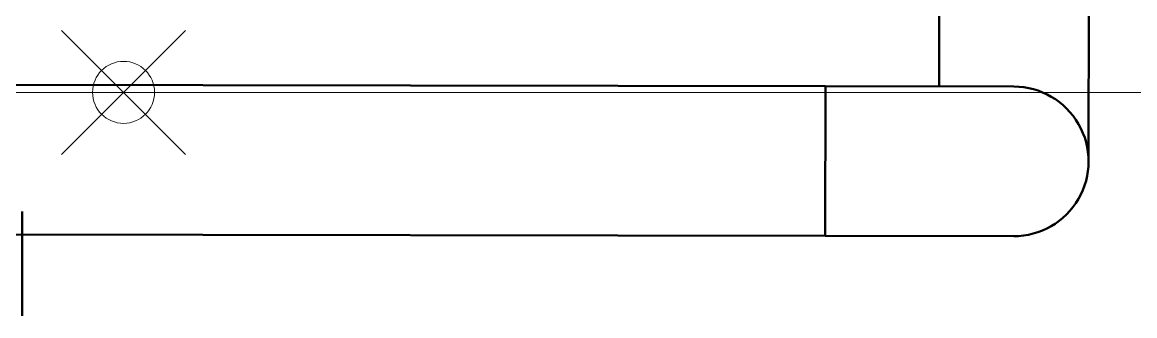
# Model space of a CAD drawing. Extents: x -3873 to 164127, y 7129 to 96529.
# Drawn here: x 50951.3 to 51399.9, y 58401.4 to 58519.7 of the extents above; entities that cross this region are included whole.
import ezdxf

# ---------------------------------------------------------------- set-up
doc = ezdxf.new("R2010")
doc.units = 0
doc.header["$PDMODE"] = 35
doc.header["$PDSIZE"] = 25
doc.layers.get('0').update_dxf_attribs({"linetype": 'CONTINUOUS'})
doc.layers.add('LAYOUT Kromeka', color=1, linetype='CONTINUOUS', lineweight=5)
doc.layers.add('Visible (ISO)', color=7, linetype='CONTINUOUS', lineweight=50)

# ---------------------------------------------------------------- blocks, each defined once
blk = doc.blocks.new('FP02-1500_Feet_deskinner')
at = {"layer": 'Visible (ISO)', "color": 0}
blk.add_line((290.35, 247.48), (290.35, 205.48), dxfattribs=at)
blk = doc.blocks.new('FP01_Feet_Scalder')
at = {"layer": 'Visible (ISO)', "color": 0}
for p, q in [((-310.15, -34.08), (-310.15, -376)), ((-249.85, -34.08), (-249.85, -376)), ((-249.85, -376), (-310.15, -376)), ((-310.15, -376), (-249.85, -376)), ((-310.15, -452), (-310.15, -376)), ((-249.85, -376), (-249.85, -452)), ((-249.85, -421.85), (-204, -421.85)), ((-204, -482.15), (-280, -482.15))]:
    blk.add_line(p, q, dxfattribs=at)
blk.add_arc((-280, -452), 30.15, 180, 0, dxfattribs=at)
blk.add_arc((-280, -452), 30.15, 180, 0, dxfattribs=at)
blk = doc.blocks.new('feet_scalder_platform')
at = {"ltscale": 20}
blk.add_line((1220, 0), (-520, 0), dxfattribs=at)
at = {"color": 5, "linetype": 'Continuous', "ltscale": 20}
blk.add_point((0, 0), dxfattribs=at)

msp = doc.modelspace()

# ---------------------------------------------------------------- block references
at = {"layer": 'LAYOUT Kromeka', "rotation": 89.90410115215707}
msp.add_blockref('FP01_Feet_Scalder', (50899.6, 58744.4), dxfattribs=at)
at = {"layer": 'LAYOUT Kromeka', "color": 0, "linetype": 'Continuous', "ltscale": 50, "xscale": -1, "rotation": 180}
msp.add_blockref('feet_scalder_platform', (50992.19, 58491.46), dxfattribs=at)
at = {"layer": 'LAYOUT Kromeka', "xscale": -1, "rotation": 180}
msp.add_blockref('FP02-1500_Feet_deskinner', (50660.98, 58648.92), dxfattribs=at)

doc.saveas('drawing.dxf')
